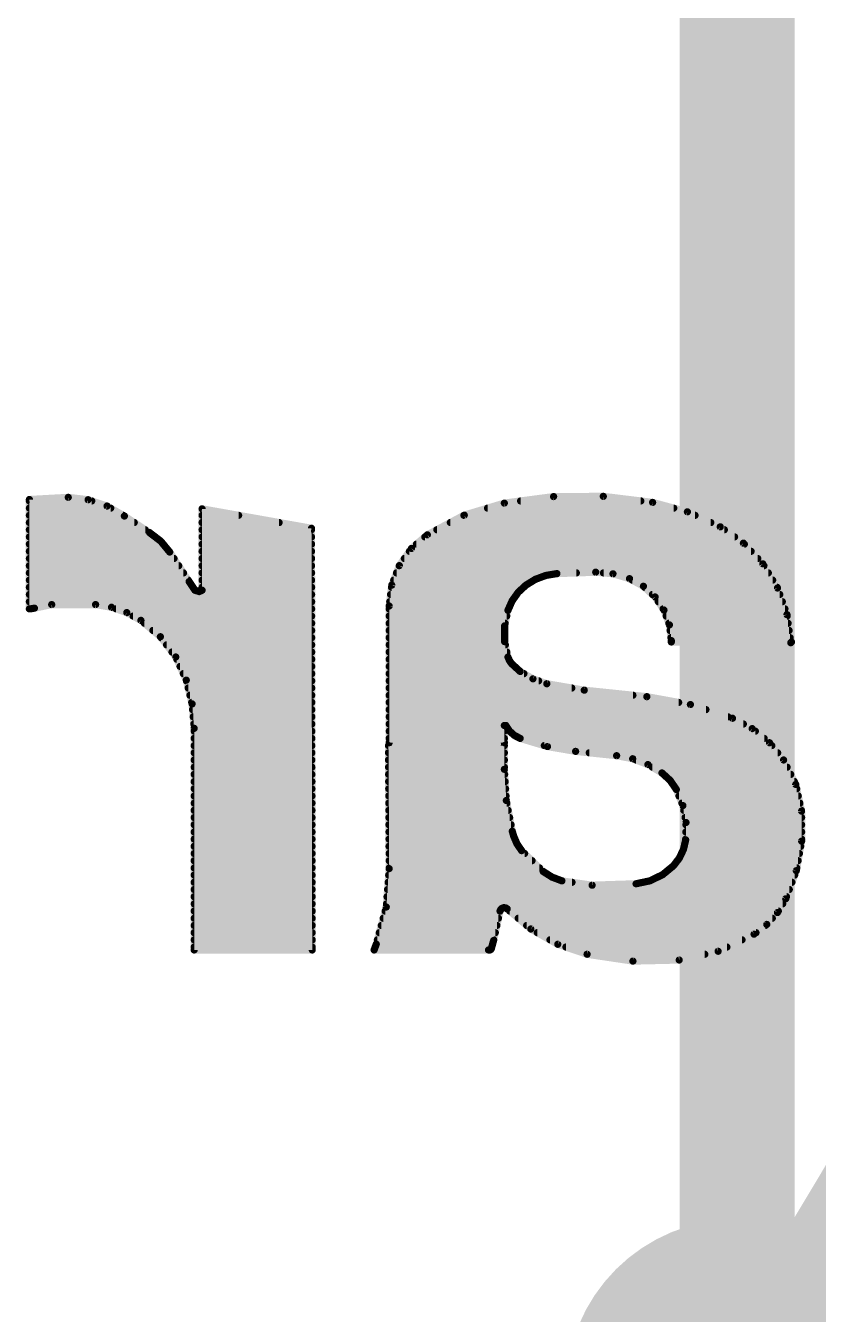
# Model space of a CAD drawing. Extents: x -2.6 to 78.8, y -16.5 to 68.7.
# Drawn here: x 41.112 to 43.909, y 22.656 to 27.204 of the extents above; entities that cross this region are included whole.
import ezdxf

# ---------------------------------------------------------------- set-up
doc = ezdxf.new("R2010")
doc.units = 0
for name, color, linetype in [('1', 12, 'CONTINUOUS'), ('17', 110, 'CONTINUOUS'), ('22', 40, 'CONTINUOUS')]:
    doc.layers.add(name, color=color, linetype=linetype)

# ---------------------------------------------------------------- blocks, each defined once
blk = doc.blocks.new('ROUNDP')
at = {"const_width": 0.5}
blk.add_lwpolyline([(0, -0.25, 1), (0, 0.25, 1), (0, -0.25)], format="xyb", dxfattribs=at)

msp = doc.modelspace()

# ---------------------------------------------------------------- linework, layer by layer
at = {"layer": '1', "const_width": 0.4064}
msp.add_lwpolyline([(43.623, 22.387), (43.623, 32.193)], dxfattribs=at)
at = {"layer": '1', "const_width": 0.254}
msp.add_lwpolyline([(50.535, 11.874, 1), (50.535, 26.874, 1), (50.535, 11.874)], format="xyb", dxfattribs=at)
at = {"layer": '22', "const_width": 0.0254}
for points in [[(41.2623, 25.5397), (41.1251, 25.5321)], [(41.1251, 25.5321), (41.1251, 25.146)], [(41.1251, 25.527), (41.3452, 25.527)], [(41.3324, 25.5313), (41.2623, 25.5397)], [(41.3993, 25.509), (41.3324, 25.5313)], [(41.4604, 25.4737), (41.3993, 25.509)], [(42.6601, 25.4769), (42.8015, 25.5194)], [(42.8015, 25.5194), (42.9754, 25.5424)], [(42.859, 25.527), (43.2832, 25.527)], [(42.9754, 25.5424), (43.1507, 25.5432)], [(43.1507, 25.5432), (43.3248, 25.5219)], [(43.3248, 25.5219), (43.4477, 25.4885)], [(41.1251, 25.5016), (41.4121, 25.5016)], [(41.1251, 25.4762), (41.4561, 25.4762)], [(41.5493, 25.4152), (41.4604, 25.4737)], [(42.1208, 25.4305), (41.7347, 25.4991)], [(41.7347, 25.4991), (41.7347, 25.212)], [(41.7347, 25.4762), (41.8636, 25.4762)], [(42.5298, 25.4076), (42.6601, 25.4769)], [(42.6588, 25.4762), (43.4746, 25.4762)], [(42.7423, 25.5016), (43.3994, 25.5016)], [(43.4477, 25.4885), (43.5635, 25.4356)], [(41.1251, 25.4508), (41.4952, 25.4508)], [(41.1251, 25.4254), (41.5338, 25.4254)], [(41.5888, 25.385), (41.5493, 25.4152)], [(41.7347, 25.4508), (42.0065, 25.4508)], [(41.7347, 25.4254), (42.1208, 25.4254)], [(42.1234, 23.942), (42.1208, 25.4305)], [(42.5633, 25.4254), (43.578, 25.4254)], [(42.611, 25.4508), (43.5302, 25.4508)], [(43.5635, 25.4356), (43.6453, 25.3781)], [(41.1251, 25.4), (41.5692, 25.4)], [(41.1251, 25.3746), (41.5973, 25.3746)], [(41.6204, 25.3467), (41.5888, 25.385)], [(41.7347, 25.4), (42.1209, 25.4)], [(41.7347, 25.3746), (42.1209, 25.3746)], [(42.4736, 25.3593), (42.5298, 25.4076)], [(42.4914, 25.3746), (43.6486, 25.3746)], [(42.521, 25.4), (43.6142, 25.4)], [(43.6453, 25.3781), (43.7136, 25.3052)], [(41.1251, 25.3492), (41.6183, 25.3492)], [(41.1251, 25.3238), (41.6355, 25.3238)], [(41.689, 25.2425), (41.6204, 25.3467)], [(41.7347, 25.3492), (42.1209, 25.3492)], [(41.7347, 25.3238), (42.121, 25.3238)], [(42.4309, 25.2988), (42.4736, 25.3593)], [(42.4486, 25.3238), (43.6962, 25.3238)], [(42.4665, 25.3492), (43.6724, 25.3492)], [(41.1251, 25.2984), (41.6522, 25.2984)], [(41.7347, 25.2984), (42.121, 25.2984)], [(42.4042, 25.2297), (42.4309, 25.2988)], [(42.4307, 25.2984), (43.7177, 25.2984)], [(43.7136, 25.3052), (43.7656, 25.2198)], [(41.1251, 25.273), (41.6689, 25.273)], [(41.1251, 25.2476), (41.6856, 25.2476)], [(41.7093, 25.212), (41.689, 25.2425)], [(41.7347, 25.273), (42.1211, 25.273)], [(41.7347, 25.2476), (42.1211, 25.2476)], [(42.4111, 25.2476), (42.9068, 25.2476)], [(42.4209, 25.273), (43.0556, 25.273)], [(42.9113, 25.2504), (42.8777, 25.2298)], [(42.9482, 25.2641), (42.9113, 25.2504)], [(42.987, 25.2705), (42.9482, 25.2641)], [(43.1241, 25.2755), (42.987, 25.2705)], [(43.1849, 25.27), (43.1241, 25.2755)], [(43.1515, 25.273), (43.7332, 25.273)], [(43.2435, 25.2527), (43.1849, 25.27)], [(43.2924, 25.2258), (43.2435, 25.2527)], [(43.2528, 25.2476), (43.7486, 25.2476)], [(41.1251, 25.2222), (41.7025, 25.2222)], [(41.1251, 25.1968), (42.1212, 25.1968)], [(41.7246, 25.207), (41.7093, 25.212)], [(41.7347, 25.212), (41.7246, 25.207)], [(41.7347, 25.2222), (42.1212, 25.2222)], [(42.3951, 25.1562), (42.4042, 25.2297)], [(42.4001, 25.1968), (42.845, 25.1968)], [(42.4033, 25.2222), (42.8695, 25.2222)], [(42.8506, 25.2047), (42.8292, 25.1747)], [(42.8777, 25.2298), (42.8506, 25.2047)], [(43.3336, 25.1882), (43.2924, 25.2258)], [(43.2964, 25.2222), (43.7641, 25.2222)], [(43.3242, 25.1968), (43.7737, 25.1968)], [(43.3648, 25.1419), (43.3336, 25.1882)], [(43.7656, 25.2198), (43.799, 25.1256)], [(41.1251, 25.1714), (42.1213, 25.1714)], [(41.1251, 25.146), (41.1277, 25.146)], [(41.1251, 25.146), (41.1277, 25.146)], [(41.1277, 25.146), (41.1429, 25.1485)], [(41.1429, 25.1485), (41.2039, 25.1612)], [(41.2039, 25.1612), (41.3588, 25.1612)], [(41.3588, 25.1612), (41.415, 25.1517)], [(41.415, 25.1517), (41.4689, 25.1329)], [(41.4313, 25.146), (42.1213, 25.146)], [(42.3951, 24.6736), (42.3951, 25.1562)], [(42.3951, 25.146), (42.8165, 25.146)], [(42.397, 25.1714), (42.8277, 25.1714)], [(42.8142, 25.1409), (42.8025, 25.0863)], [(42.8292, 25.1747), (42.8142, 25.1409)], [(43.3449, 25.1714), (43.7827, 25.1714)], [(43.362, 25.146), (43.7918, 25.146)], [(43.3842, 25.0896), (43.3648, 25.1419)], [(41.4689, 25.1329), (41.5188, 25.1054)], [(41.4912, 25.1206), (42.1213, 25.1206)], [(41.5188, 25.1054), (41.5875, 25.0477)], [(41.5309, 25.0952), (42.1214, 25.0952)], [(42.3951, 25.1206), (42.8099, 25.1206)], [(42.3951, 25.0952), (42.8044, 25.0952)], [(43.3727, 25.1206), (43.7997, 25.1206)], [(43.3821, 25.0952), (43.8031, 25.0952)], [(43.799, 25.1256), (43.8125, 25.0266)], [(41.5612, 25.0698), (42.1214, 25.0698)], [(42.3951, 25.0698), (42.8025, 25.0698)], [(42.8025, 25.0863), (42.8025, 25.0304)], [(43.3908, 25.0342), (43.3842, 25.0896)], [(43.3866, 25.0698), (43.8066, 25.0698)], [(41.5875, 25.0477), (41.6418, 24.9762)], [(41.59, 25.0444), (42.1215, 25.0444)], [(41.6093, 25.019), (42.1215, 25.019)], [(42.3951, 25.0444), (42.8025, 25.0444)], [(42.3951, 25.019), (42.805, 25.019)], [(42.8025, 25.0304), (42.8142, 24.9758)], [(43.3896, 25.0444), (43.8101, 25.0444)], [(43.3908, 25.0292), (43.3908, 25.0342)], [(43.815, 25.0292), (43.3908, 25.0292)], [(43.8125, 25.0266), (43.815, 25.0292)], [(41.6285, 24.9936), (42.1216, 24.9936)], [(41.6418, 24.9762), (41.6789, 24.8945)], [(41.6454, 24.9682), (42.1216, 24.9682)], [(42.3951, 24.9936), (42.8104, 24.9936)], [(42.3951, 24.9682), (42.8175, 24.9682)], [(42.8142, 24.9758), (42.8195, 24.9638)], [(42.8195, 24.9638), (42.8269, 24.953)], [(41.6569, 24.9428), (42.1217, 24.9428)], [(41.6685, 24.9174), (42.1217, 24.9174)], [(42.3951, 24.9428), (42.838, 24.9428)], [(42.3951, 24.9174), (42.8706, 24.9174)], [(42.8269, 24.953), (42.8574, 24.925)], [(42.8574, 24.925), (42.9024, 24.8991)], [(41.6789, 24.8945), (41.6994, 24.8105)], [(41.6795, 24.892), (42.1217, 24.892)], [(42.3951, 24.892), (42.9224, 24.892)], [(42.9024, 24.8991), (42.9514, 24.8818)], [(42.9514, 24.8818), (43.0835, 24.859)], [(41.6857, 24.8666), (42.1218, 24.8666)], [(41.6919, 24.8412), (42.1218, 24.8412)], [(42.3951, 24.8666), (43.0395, 24.8666)], [(42.3951, 24.8412), (43.2553, 24.8412)], [(43.0835, 24.859), (43.3045, 24.8361)], [(43.3045, 24.8361), (43.4582, 24.8083)], [(41.6981, 24.8158), (42.1219, 24.8158)], [(41.6994, 24.8105), (41.7068, 24.7244)], [(41.7011, 24.7904), (42.1219, 24.7904)], [(42.3951, 24.8158), (43.4167, 24.8158)], [(42.3951, 24.7904), (43.5131, 24.7904)], [(43.4582, 24.8083), (43.6067, 24.7599)], [(41.7033, 24.765), (42.122, 24.765)], [(41.7055, 24.7396), (42.122, 24.7396)], [(42.3951, 24.765), (43.5911, 24.765)], [(42.3951, 24.7396), (43.6453, 24.7396)], [(42.8066, 24.7345), (42.8015, 24.7345)], [(42.8015, 24.7345), (42.8015, 24.6736)], [(42.8194, 24.7151), (42.8066, 24.7345)], [(43.6067, 24.7599), (43.6764, 24.7233)], [(41.7068, 24.7244), (41.7068, 23.942)], [(41.7068, 24.7142), (42.1221, 24.7142)], [(41.7068, 24.6888), (42.1221, 24.6888)], [(42.3951, 24.7142), (42.8015, 24.7142)], [(42.3951, 24.6888), (42.8015, 24.6888)], [(42.8367, 24.6995), (42.8194, 24.7151)], [(42.8204, 24.7142), (43.6875, 24.7142)], [(42.8574, 24.6888), (42.8367, 24.6995)], [(42.9538, 24.66), (42.8574, 24.6888)], [(42.8574, 24.6888), (43.7186, 24.6888)], [(43.6764, 24.7233), (43.7373, 24.6735)], [(41.7068, 24.6634), (42.1221, 24.6634)], [(42.3951, 24.2291), (42.3926, 24.6634)], [(42.3926, 24.6634), (42.8015, 24.6634)], [(42.8015, 24.6736), (42.3951, 24.6736)], [(42.8015, 24.6634), (42.8015, 24.5796)], [(42.9426, 24.6634), (43.7456, 24.6634)], [(43.053, 24.6431), (42.9538, 24.66)], [(43.1978, 24.6278), (43.053, 24.6431)], [(43.7373, 24.6735), (43.7871, 24.6126)], [(41.7068, 24.638), (42.1222, 24.638)], [(41.7068, 24.6126), (42.1222, 24.6126)], [(42.3927, 24.638), (42.8015, 24.638)], [(42.3929, 24.6126), (42.8015, 24.6126)], [(43.1013, 24.638), (43.7663, 24.638)], [(43.2544, 24.617), (43.1978, 24.6278)], [(43.3083, 24.5965), (43.2544, 24.617)], [(43.2659, 24.6126), (43.7871, 24.6126)], [(43.3578, 24.5669), (43.3083, 24.5965)], [(43.7871, 24.6126), (43.83, 24.5264)], [(41.7068, 24.5872), (42.1223, 24.5872)], [(41.7068, 24.5618), (42.1223, 24.5618)], [(42.393, 24.5872), (42.8015, 24.5872)], [(42.3932, 24.5618), (42.8026, 24.5618)], [(42.8015, 24.5796), (42.8085, 24.4695)], [(43.3238, 24.5872), (43.7997, 24.5872)], [(43.3866, 24.5406), (43.3578, 24.5669)], [(43.3634, 24.5618), (43.8124, 24.5618)], [(41.7068, 24.5364), (42.1224, 24.5364)], [(41.7068, 24.511), (42.1224, 24.511)], [(42.3933, 24.5364), (42.8043, 24.5364)], [(42.3935, 24.511), (42.8059, 24.511)], [(43.4086, 24.5085), (43.3866, 24.5406)], [(43.3895, 24.5364), (43.825, 24.5364)], [(43.4069, 24.511), (43.8334, 24.511)], [(43.4316, 24.4519), (43.4086, 24.5085)], [(43.83, 24.5264), (43.8506, 24.4323)], [(41.7068, 24.4856), (42.1225, 24.4856)], [(41.7068, 24.4602), (42.1225, 24.4602)], [(42.3936, 24.4856), (42.8075, 24.4856)], [(42.3938, 24.4602), (42.8103, 24.4602)], [(42.8085, 24.4695), (42.8295, 24.3611)], [(43.4179, 24.4856), (43.8389, 24.4856)], [(43.4282, 24.4602), (43.8445, 24.4602)], [(41.7068, 24.4348), (42.1225, 24.4348)], [(42.3939, 24.4348), (42.8152, 24.4348)], [(43.4427, 24.3918), (43.4316, 24.4519)], [(43.4348, 24.4348), (43.8501, 24.4348)], [(43.8506, 24.4323), (43.8509, 24.3262)], [(41.7068, 24.4094), (42.1226, 24.4094)], [(41.7068, 24.384), (42.1226, 24.384)], [(42.3941, 24.4094), (42.8202, 24.4094)], [(42.3942, 24.384), (42.8251, 24.384)], [(43.4395, 24.4094), (43.8507, 24.4094)], [(43.4416, 24.3307), (43.4427, 24.3918)], [(43.4426, 24.384), (43.8507, 24.384)], [(41.7068, 24.3586), (42.1227, 24.3586)], [(41.7068, 24.3332), (42.1227, 24.3332)], [(42.3944, 24.3586), (42.8302, 24.3586)], [(42.3945, 24.3332), (42.839, 24.3332)], [(42.8295, 24.3611), (42.8346, 24.3434)], [(42.8346, 24.3434), (42.8461, 24.3166)], [(43.4339, 24.2973), (43.4416, 24.3307)], [(43.4416, 24.3332), (43.8508, 24.3332)], [(43.4421, 24.3586), (43.8508, 24.3586)], [(43.8509, 24.3262), (43.832, 24.2217)], [(41.7068, 24.3078), (42.1228, 24.3078)], [(41.7068, 24.2824), (42.1228, 24.2824)], [(42.3946, 24.3078), (42.8521, 24.3078)], [(42.3948, 24.2824), (42.873, 24.2824)], [(42.8461, 24.3166), (42.8625, 24.2926)], [(42.8625, 24.2926), (42.9387, 24.2189)], [(43.4193, 24.2664), (43.4339, 24.2973)], [(43.4268, 24.2824), (43.843, 24.2824)], [(43.4363, 24.3078), (43.8475, 24.3078)], [(41.7068, 24.257), (42.1228, 24.257)], [(41.7068, 24.2316), (42.1229, 24.2316)], [(42.3949, 24.257), (42.8993, 24.257)], [(42.3951, 24.2316), (42.9256, 24.2316)], [(43.36, 24.2076), (43.3984, 24.2392)], [(43.3892, 24.2316), (43.8338, 24.2316)], [(43.3984, 24.2392), (43.4193, 24.2664)], [(43.4121, 24.257), (43.8384, 24.257)], [(41.7068, 24.2062), (42.1229, 24.2062)], [(42.3848, 24.0936), (42.3951, 24.2291)], [(42.3934, 24.2062), (42.9588, 24.2062)], [(42.9387, 24.2189), (42.97, 24.1991)], [(42.97, 24.1991), (43.0047, 24.1859)], [(43.0047, 24.1859), (43.1114, 24.1706)], [(43.2664, 24.1757), (43.3151, 24.186)], [(43.3151, 24.186), (43.36, 24.2076)], [(43.3571, 24.2062), (43.8262, 24.2062)], [(43.832, 24.2217), (43.7947, 24.1224)], [(41.7068, 24.1808), (42.123, 24.1808)], [(41.7068, 24.1554), (42.123, 24.1554)], [(42.3895, 24.1554), (43.8071, 24.1554)], [(42.3914, 24.1808), (43.0403, 24.1808)], [(43.1114, 24.1706), (43.2664, 24.1757)], [(43.2905, 24.1808), (43.8166, 24.1808)], [(41.7068, 24.13), (42.1231, 24.13)], [(41.7068, 24.1046), (42.1231, 24.1046)], [(42.3494, 23.9624), (42.3848, 24.0936)], [(42.3856, 24.1046), (43.7839, 24.1046)], [(42.3875, 24.13), (43.7976, 24.13)], [(43.7947, 24.1224), (43.7655, 24.0741)], [(41.7068, 24.0792), (42.1232, 24.0792)], [(41.7068, 24.0538), (42.1232, 24.0538)], [(42.374, 24.0538), (42.7807, 24.0538)], [(42.3809, 24.0792), (42.7863, 24.0792)], [(42.7863, 24.0792), (42.7634, 23.9751)], [(42.7889, 24.0851), (42.7863, 24.0792)], [(42.7937, 24.0894), (42.7889, 24.0851)], [(42.7999, 24.0913), (42.7937, 24.0894)], [(42.8063, 24.0904), (42.7999, 24.0913)], [(42.8117, 24.0868), (42.8063, 24.0904)], [(42.895, 24.016), (42.8117, 24.0868)], [(42.8206, 24.0792), (43.7686, 24.0792)], [(42.8505, 24.0538), (43.7473, 24.0538)], [(43.7655, 24.0741), (43.7278, 24.0321)], [(41.7068, 24.0284), (42.1232, 24.0284)], [(41.7068, 24.003), (42.1233, 24.003)], [(42.3603, 24.003), (42.7695, 24.003)], [(42.3672, 24.0284), (42.7751, 24.0284)], [(42.8804, 24.0284), (43.7229, 24.0284)], [(42.9901, 23.962), (42.895, 24.016)], [(42.9179, 24.003), (43.6896, 24.003)], [(43.7278, 24.0321), (43.6829, 23.9979)], [(41.7068, 23.9776), (42.1233, 23.9776)], [(42.3418, 23.942), (42.3494, 23.9624)], [(42.3535, 23.9776), (42.764, 23.9776)], [(42.7634, 23.9751), (42.7558, 23.9471)], [(42.9626, 23.9776), (43.6404, 23.9776)], [(43.0936, 23.9268), (42.9901, 23.962)], [(43.6829, 23.9979), (43.556, 23.9373)], [(41.7068, 23.9522), (42.1234, 23.9522)], [(41.7068, 23.942), (42.1234, 23.942)], [(42.7457, 23.942), (42.3418, 23.942)], [(42.3456, 23.9522), (42.7572, 23.9522)], [(42.7499, 23.9417), (42.7457, 23.942)], [(42.7536, 23.9435), (42.7499, 23.9417)], [(42.7558, 23.9471), (42.7536, 23.9435)], [(43.0189, 23.9522), (43.5871, 23.9522)], [(43.2553, 23.9027), (43.0936, 23.9268)], [(43.0936, 23.9268), (43.5091, 23.9268)], [(43.556, 23.9373), (43.4188, 23.9065)], [(43.4188, 23.9065), (43.2553, 23.9027)]]:
    msp.add_lwpolyline(points, dxfattribs=at)
at = {"layer": '22', "const_width": 0.0127}
for points in [[(41.1247, 25.5384, 1), (41.1255, 25.5258)], [(41.1251, 25.5334, 1), (41.1251, 25.5206)], [(41.1315, 25.5321, 1), (41.1188, 25.5321)], [(41.2631, 25.546, 1), (41.2615, 25.5334)], [(41.2627, 25.5334, 1), (41.2619, 25.546)], [(41.3344, 25.5373, 1), (41.3303, 25.5253)], [(41.3316, 25.525, 1), (41.3331, 25.5376)], [(41.3452, 25.5206, 1), (41.3452, 25.5334)], [(41.4025, 25.5145, 1), (41.3961, 25.5035)], [(41.3973, 25.503, 1), (41.4013, 25.515)], [(42.8007, 25.5257, 1), (42.8023, 25.5131)], [(42.8033, 25.5133, 1), (42.7997, 25.5255)], [(42.859, 25.5334, 1), (42.859, 25.5206)], [(42.9753, 25.5487, 1), (42.9754, 25.536)], [(42.9762, 25.5361, 1), (42.9745, 25.5487)], [(43.1515, 25.5495, 1), (43.15, 25.5369)], [(43.1508, 25.5369, 1), (43.1507, 25.5496)], [(43.2832, 25.5206, 1), (43.2832, 25.5334)], [(43.3265, 25.528, 1), (43.3231, 25.5158)], [(43.324, 25.5156, 1), (43.3256, 25.5282)], [(41.1251, 25.508, 1), (41.1251, 25.4952)], [(41.1251, 25.4826, 1), (41.1251, 25.4699)], [(41.4121, 25.4952, 1), (41.4121, 25.508)], [(41.4639, 25.479, 1), (41.4569, 25.4684)], [(41.4561, 25.4699, 1), (41.4561, 25.4826)], [(41.4572, 25.4682, 1), (41.4636, 25.4792)], [(41.7358, 25.5054, 1), (41.7336, 25.4928)], [(41.7347, 25.4826, 1), (41.7347, 25.4699)], [(41.7411, 25.4991, 1), (41.7284, 25.4991)], [(41.8636, 25.4699, 1), (41.8636, 25.4826)], [(42.6588, 25.4826, 1), (42.6588, 25.4699)], [(42.6583, 25.483, 1), (42.662, 25.4708)], [(42.6631, 25.4713, 1), (42.6571, 25.4825)], [(42.7423, 25.508, 1), (42.7423, 25.4952)], [(43.3994, 25.4952, 1), (43.3994, 25.508)], [(43.4503, 25.4943, 1), (43.445, 25.4827)], [(43.446, 25.4824, 1), (43.4493, 25.4946)], [(43.4746, 25.4699, 1), (43.4746, 25.4826)], [(41.1251, 25.4572, 1), (41.1251, 25.4444)], [(41.1251, 25.4318, 1), (41.1251, 25.419)], [(41.4952, 25.4444, 1), (41.4952, 25.4572)], [(41.5338, 25.419, 1), (41.5338, 25.4318)], [(41.5532, 25.4202, 1), (41.5454, 25.4102)], [(41.5458, 25.4099, 1), (41.5528, 25.4205)], [(41.7347, 25.4572, 1), (41.7347, 25.4444)], [(41.7347, 25.4318, 1), (41.7347, 25.419)], [(42.0065, 25.4444, 1), (42.0065, 25.4572)], [(42.1271, 25.4305, 1), (42.1145, 25.4305)], [(42.1197, 25.4242, 1), (42.1219, 25.4368)], [(42.1208, 25.419, 1), (42.1208, 25.4318)], [(42.5633, 25.4318, 1), (42.5633, 25.419)], [(42.611, 25.4572, 1), (42.611, 25.4444)], [(43.5302, 25.4444, 1), (43.5302, 25.4572)], [(43.5672, 25.4408, 1), (43.5598, 25.4304)], [(43.5609, 25.4298, 1), (43.5661, 25.4414)], [(43.578, 25.419, 1), (43.578, 25.4318)], [(41.1251, 25.4064, 1), (41.1251, 25.3937)], [(41.1251, 25.381, 1), (41.1251, 25.3682)], [(41.5692, 25.3937, 1), (41.5692, 25.4064)], [(41.5936, 25.389, 1), (41.5839, 25.381)], [(41.5849, 25.38, 1), (41.5926, 25.39)], [(41.5973, 25.3682, 1), (41.5973, 25.381)], [(41.7347, 25.381, 1), (41.7347, 25.3682)], [(41.7347, 25.4064, 1), (41.7347, 25.3937)], [(42.1209, 25.3937, 1), (42.1209, 25.4064)], [(42.1209, 25.3682, 1), (42.1209, 25.381)], [(42.4914, 25.381, 1), (42.4914, 25.3682)], [(42.521, 25.4064, 1), (42.521, 25.3937)], [(42.5268, 25.4132, 1), (42.5328, 25.402)], [(42.5339, 25.4028, 1), (42.5257, 25.4124)], [(43.6142, 25.3937, 1), (43.6142, 25.4064)], [(43.6499, 25.3825, 1), (43.6406, 25.3738)], [(43.6416, 25.3729, 1), (43.6489, 25.3833)], [(43.6486, 25.3682, 1), (43.6486, 25.381)], [(41.1251, 25.3556, 1), (41.1251, 25.3428)], [(41.1251, 25.3302, 1), (41.1251, 25.3175)], [(41.6257, 25.3502, 1), (41.6151, 25.3432)], [(41.6155, 25.3427, 1), (41.6253, 25.3507)], [(41.6183, 25.3428, 1), (41.6183, 25.3556)], [(41.6355, 25.3175, 1), (41.6355, 25.3302)], [(41.7347, 25.3556, 1), (41.7347, 25.3428)], [(41.7347, 25.3302, 1), (41.7347, 25.3175)], [(42.1209, 25.3428, 1), (42.1209, 25.3556)], [(42.121, 25.3175, 1), (42.121, 25.3302)], [(42.4486, 25.3302, 1), (42.4486, 25.3175)], [(42.4665, 25.3556, 1), (42.4665, 25.3428)], [(42.4695, 25.3641, 1), (42.4778, 25.3545)], [(42.4788, 25.3556, 1), (42.4684, 25.363)], [(43.6724, 25.3428, 1), (43.6724, 25.3556)], [(43.6962, 25.3175, 1), (43.6962, 25.3302)], [(41.1251, 25.3048, 1), (41.1251, 25.292)], [(41.6522, 25.292, 1), (41.6522, 25.3048)], [(41.7347, 25.3048, 1), (41.7347, 25.292)], [(42.121, 25.292, 1), (42.121, 25.3048)], [(42.4307, 25.3048, 1), (42.4307, 25.292)], [(42.4257, 25.3025, 1), (42.4361, 25.2951)], [(42.4368, 25.2965, 1), (42.425, 25.3011)], [(43.719, 25.3085, 1), (43.7082, 25.3019)], [(43.709, 25.3008, 1), (43.7182, 25.3095)], [(43.7177, 25.292, 1), (43.7177, 25.3048)], [(41.1251, 25.2794, 1), (41.1251, 25.2666)], [(41.1251, 25.254, 1), (41.1251, 25.2413)], [(41.6689, 25.2666, 1), (41.6689, 25.2794)], [(41.6943, 25.246, 1), (41.6837, 25.239)], [(41.6837, 25.239, 1), (41.6943, 25.246)], [(41.6856, 25.2413, 1), (41.6856, 25.254)], [(41.7347, 25.2794, 1), (41.7347, 25.2666)], [(41.7347, 25.254, 1), (41.7347, 25.2413)], [(42.1211, 25.2666, 1), (42.1211, 25.2794)], [(42.1211, 25.2413, 1), (42.1211, 25.254)], [(42.4111, 25.254, 1), (42.4111, 25.2413)], [(42.4209, 25.2794, 1), (42.4209, 25.2666)], [(42.9091, 25.2563, 1), (42.9135, 25.2444)], [(42.9068, 25.2413, 1), (42.9068, 25.254)], [(42.9146, 25.2449, 1), (42.908, 25.2558)], [(42.9471, 25.2704, 1), (42.9492, 25.2578)], [(42.9504, 25.2581, 1), (42.9459, 25.27)], [(42.9868, 25.2768, 1), (42.9872, 25.2642)], [(42.988, 25.2642, 1), (42.986, 25.2768)], [(43.0556, 25.2666, 1), (43.0556, 25.2794)], [(43.1247, 25.2818, 1), (43.1235, 25.2692)], [(43.1243, 25.2692, 1), (43.1239, 25.2818)], [(43.1515, 25.2794, 1), (43.1515, 25.2666)], [(43.1867, 25.276, 1), (43.1831, 25.2639)], [(43.1843, 25.2636, 1), (43.1855, 25.2763)], [(43.2466, 25.2583, 1), (43.2404, 25.2471)], [(43.2417, 25.2466, 1), (43.2453, 25.2588)], [(43.2528, 25.254, 1), (43.2528, 25.2413)], [(43.7332, 25.2666, 1), (43.7332, 25.2794)], [(43.7486, 25.2413, 1), (43.7486, 25.254)], [(41.1251, 25.2286, 1), (41.1251, 25.2158)], [(41.1251, 25.2032, 1), (41.1251, 25.1904)], [(41.7025, 25.2158, 1), (41.7025, 25.2286)], [(41.7113, 25.218, 1), (41.7073, 25.206)], [(41.704, 25.2085, 1), (41.7146, 25.2155)], [(41.7218, 25.2127, 1), (41.7274, 25.2013)], [(41.7226, 25.201, 1), (41.7266, 25.213)], [(41.7347, 25.2286, 1), (41.7347, 25.2158)], [(41.7284, 25.212, 1), (41.7411, 25.212)], [(41.7375, 25.2063, 1), (41.7319, 25.2177)], [(42.1212, 25.2158, 1), (42.1212, 25.2286)], [(42.1212, 25.1904, 1), (42.1212, 25.2032)], [(42.4001, 25.2032, 1), (42.4001, 25.1904)], [(42.4033, 25.2286, 1), (42.4033, 25.2158)], [(42.3983, 25.232, 1), (42.4101, 25.2274)], [(42.4105, 25.2289, 1), (42.3979, 25.2305)], [(42.8463, 25.2094, 1), (42.8549, 25.2)], [(42.845, 25.1904, 1), (42.845, 25.2032)], [(42.8558, 25.201, 1), (42.8455, 25.2084)], [(42.8695, 25.2158, 1), (42.8695, 25.2286)], [(42.8744, 25.2352, 1), (42.881, 25.2244)], [(42.882, 25.2251, 1), (42.8734, 25.2345)], [(43.2967, 25.2305, 1), (43.2881, 25.2211)], [(43.2893, 25.2203, 1), (43.2955, 25.2314)], [(43.2964, 25.2286, 1), (43.2964, 25.2158)], [(43.3242, 25.2032, 1), (43.3242, 25.1904)], [(43.3389, 25.1917, 1), (43.3283, 25.1846)], [(43.3293, 25.1835, 1), (43.3379, 25.1929)], [(43.7715, 25.2219, 1), (43.7596, 25.2177)], [(43.7601, 25.2165, 1), (43.771, 25.2231)], [(43.7641, 25.2158, 1), (43.7641, 25.2286)], [(43.7737, 25.1904, 1), (43.7737, 25.2032)], [(41.1251, 25.1778, 1), (41.1251, 25.1651)], [(41.1251, 25.1524, 1), (41.1251, 25.1396)], [(41.1251, 25.1524, 1), (41.1251, 25.1396)], [(41.1188, 25.146, 1), (41.1315, 25.146)], [(41.1267, 25.1523, 1), (41.1287, 25.1397)], [(41.1277, 25.1396, 1), (41.1277, 25.1524)], [(41.1277, 25.1396, 1), (41.1277, 25.1524)], [(41.1416, 25.1547, 1), (41.1442, 25.1423)], [(41.1439, 25.1422, 1), (41.1419, 25.1548)], [(41.2039, 25.1676, 1), (41.2039, 25.1548)], [(41.2052, 25.155, 1), (41.2026, 25.1674)], [(41.3599, 25.1675, 1), (41.3577, 25.1549)], [(41.3588, 25.1548, 1), (41.3588, 25.1676)], [(41.4171, 25.1577, 1), (41.4129, 25.1457)], [(41.414, 25.1454, 1), (41.4161, 25.1579)], [(41.4313, 25.1524, 1), (41.4313, 25.1396)], [(42.1213, 25.1651, 1), (42.1213, 25.1778)], [(42.1213, 25.1396, 1), (42.1213, 25.1524)], [(42.3888, 25.157, 1), (42.4014, 25.1554)], [(42.3951, 25.1524, 1), (42.3951, 25.1396)], [(42.4014, 25.1562, 1), (42.3888, 25.1562)], [(42.397, 25.1778, 1), (42.397, 25.1651)], [(42.8204, 25.1396, 1), (42.808, 25.1422)], [(42.8165, 25.1396, 1), (42.8165, 25.1524)], [(42.824, 25.1783, 1), (42.8343, 25.171)], [(42.835, 25.1721, 1), (42.8234, 25.1772)], [(42.8277, 25.1651, 1), (42.8277, 25.1778)], [(43.3449, 25.1778, 1), (43.3449, 25.1651)], [(43.362, 25.1524, 1), (43.362, 25.1396)], [(43.3707, 25.1441, 1), (43.3588, 25.1397)], [(43.7827, 25.1651, 1), (43.7827, 25.1778)], [(43.7918, 25.1396, 1), (43.7918, 25.1524)], [(41.4719, 25.1385, 1), (41.4658, 25.1274)], [(41.4668, 25.1269, 1), (41.471, 25.1389)], [(41.4912, 25.127, 1), (41.4912, 25.1142)], [(41.5229, 25.1103, 1), (41.5147, 25.1005)], [(41.5157, 25.0998, 1), (41.5219, 25.111)], [(41.5309, 25.1016, 1), (41.5309, 25.0889)], [(42.1213, 25.1142, 1), (42.1213, 25.127)], [(42.1214, 25.0889, 1), (42.1214, 25.1016)], [(42.3951, 25.127, 1), (42.3951, 25.1142)], [(42.3951, 25.1016, 1), (42.3951, 25.0889)], [(42.8044, 25.0889, 1), (42.8044, 25.1016)], [(42.8084, 25.1435, 1), (42.82, 25.1383)], [(42.8099, 25.1142, 1), (42.8099, 25.127)], [(43.3595, 25.1384, 1), (43.3701, 25.1455)], [(43.3727, 25.127, 1), (43.3727, 25.1142)], [(43.3821, 25.1016, 1), (43.3821, 25.0889)], [(43.8053, 25.1265, 1), (43.7927, 25.1248)], [(43.793, 25.1235, 1), (43.805, 25.1278)], [(43.7997, 25.1142, 1), (43.7997, 25.127)], [(43.8031, 25.0889, 1), (43.8031, 25.1016)], [(41.5612, 25.0762, 1), (41.5612, 25.0634)], [(42.1214, 25.0634, 1), (42.1214, 25.0762)], [(42.3951, 25.0762, 1), (42.3951, 25.0634)], [(42.7963, 25.0876, 1), (42.8087, 25.085)], [(42.8089, 25.0863, 1), (42.7962, 25.0863)], [(42.8025, 25.0634, 1), (42.8025, 25.0762)], [(43.3905, 25.0904, 1), (43.3779, 25.0889)], [(43.3783, 25.0874, 1), (43.3902, 25.0918)], [(43.3866, 25.0762, 1), (43.3866, 25.0634)], [(43.8066, 25.0634, 1), (43.8066, 25.0762)], [(41.5926, 25.0515, 1), (41.5824, 25.0438)], [(41.5834, 25.0428, 1), (41.5916, 25.0525)], [(41.59, 25.0508, 1), (41.59, 25.038)], [(41.6093, 25.0254, 1), (41.6093, 25.0127)], [(42.1215, 25.038, 1), (42.1215, 25.0508)], [(42.1215, 25.0127, 1), (42.1215, 25.0254)], [(42.3951, 25.0508, 1), (42.3951, 25.038)], [(42.3951, 25.0254, 1), (42.3951, 25.0127)], [(42.8087, 25.0317, 1), (42.7963, 25.0291)], [(42.7962, 25.0304, 1), (42.8089, 25.0304)], [(42.8025, 25.038, 1), (42.8025, 25.0508)], [(42.805, 25.0127, 1), (42.805, 25.0254)], [(43.3896, 25.0508, 1), (43.3896, 25.038)], [(43.3908, 25.0356, 1), (43.3908, 25.0228)], [(43.3845, 25.0335, 1), (43.3971, 25.0349)], [(43.3971, 25.0342, 1), (43.3845, 25.0342)], [(43.3845, 25.0292, 1), (43.3971, 25.0292)], [(43.8079, 25.031, 1), (43.8171, 25.0222)], [(43.8062, 25.0257, 1), (43.8188, 25.0275)], [(43.8101, 25.038, 1), (43.8101, 25.0508)], [(43.8196, 25.0248, 1), (43.8104, 25.0336)], [(43.815, 25.0228, 1), (43.815, 25.0356)], [(41.6285, 25, 1), (41.6285, 24.9872)], [(41.6475, 24.9788, 1), (41.636, 24.9736)], [(41.6367, 24.9723, 1), (41.6468, 24.98)], [(41.6454, 24.9746, 1), (41.6454, 24.9618)], [(42.1216, 24.9872, 1), (42.1216, 25)], [(42.1216, 24.9618, 1), (42.1216, 24.9746)], [(42.3951, 25, 1), (42.3951, 24.9872)], [(42.3951, 24.9746, 1), (42.3951, 24.9618)], [(42.82, 24.9783, 1), (42.8084, 24.9733)], [(42.808, 24.9745, 1), (42.8204, 24.9771)], [(42.8104, 24.9872, 1), (42.8104, 25)], [(42.8247, 24.9674, 1), (42.8142, 24.9602)], [(42.8136, 24.9612, 1), (42.8253, 24.9663)], [(42.8175, 24.9618, 1), (42.8175, 24.9746)], [(41.6569, 24.9492, 1), (41.6569, 24.9365)], [(41.6685, 24.9238, 1), (41.6685, 24.911)], [(42.1217, 24.9365, 1), (42.1217, 24.9492)], [(42.1217, 24.911, 1), (42.1217, 24.9238)], [(42.3951, 24.9492, 1), (42.3951, 24.9365)], [(42.3951, 24.9238, 1), (42.3951, 24.911)], [(42.8312, 24.9577, 1), (42.8226, 24.9483)], [(42.8217, 24.9494, 1), (42.8321, 24.9566)], [(42.838, 24.9365, 1), (42.838, 24.9492)], [(42.8606, 24.9305, 1), (42.8542, 24.9195)], [(42.8531, 24.9203, 1), (42.8617, 24.9297)], [(42.8706, 24.911, 1), (42.8706, 24.9238)], [(41.6851, 24.896, 1), (41.6727, 24.893)], [(41.6795, 24.8984, 1), (41.6795, 24.8856)], [(41.6731, 24.8919, 1), (41.6847, 24.8971)], [(41.6857, 24.873, 1), (41.6857, 24.8603)], [(42.1217, 24.8856, 1), (42.1217, 24.8984)], [(42.1218, 24.8603, 1), (42.1218, 24.873)], [(42.3951, 24.8984, 1), (42.3951, 24.8856)], [(42.3951, 24.873, 1), (42.3951, 24.8603)], [(42.9045, 24.905, 1), (42.9003, 24.8931)], [(42.8992, 24.8935, 1), (42.9056, 24.9046)], [(42.9224, 24.8856, 1), (42.9224, 24.8984)], [(42.9525, 24.8881, 1), (42.9503, 24.8755)], [(42.9493, 24.8758, 1), (42.9535, 24.8878)], [(43.0395, 24.8603, 1), (43.0395, 24.873)], [(41.6919, 24.8476, 1), (41.6919, 24.8348)], [(42.1218, 24.8348, 1), (42.1218, 24.8476)], [(42.3951, 24.8476, 1), (42.3951, 24.8348)], [(43.0842, 24.8653, 1), (43.0828, 24.8527)], [(43.0824, 24.8527, 1), (43.0846, 24.8653)], [(43.2553, 24.8348, 1), (43.2553, 24.8476)], [(43.3056, 24.8423, 1), (43.3034, 24.8299)], [(43.3038, 24.8298, 1), (43.3052, 24.8424)], [(41.6981, 24.8222, 1), (41.6981, 24.8094)], [(41.7057, 24.8111, 1), (41.693, 24.81)], [(41.6932, 24.809, 1), (41.7055, 24.812)], [(41.7011, 24.7968, 1), (41.7011, 24.7841)], [(42.1219, 24.8094, 1), (42.1219, 24.8222)], [(42.1219, 24.7841, 1), (42.1219, 24.7968)], [(42.3951, 24.8222, 1), (42.3951, 24.8094)], [(42.3951, 24.7968, 1), (42.3951, 24.7841)], [(43.4167, 24.8094, 1), (43.4167, 24.8222)], [(43.4602, 24.8143, 1), (43.4562, 24.8023)], [(43.4571, 24.8021, 1), (43.4593, 24.8146)], [(43.5131, 24.7841, 1), (43.5131, 24.7968)], [(41.7033, 24.7714, 1), (41.7033, 24.7586)], [(41.7055, 24.746, 1), (41.7055, 24.7333)], [(42.122, 24.7586, 1), (42.122, 24.7714)], [(42.122, 24.7333, 1), (42.122, 24.746)], [(42.3951, 24.7714, 1), (42.3951, 24.7586)], [(42.3951, 24.746, 1), (42.3951, 24.7333)], [(42.8015, 24.7409, 1), (42.8015, 24.7281)], [(42.8079, 24.7345, 1), (42.7952, 24.7345)], [(42.8119, 24.738, 1), (42.8013, 24.731)], [(42.8066, 24.7281, 1), (42.8066, 24.7409)], [(43.5911, 24.7586, 1), (43.5911, 24.7714)], [(43.6097, 24.7655, 1), (43.6037, 24.7543)], [(43.6047, 24.7539, 1), (43.6087, 24.7659)], [(43.6453, 24.7333, 1), (43.6453, 24.746)], [(41.7068, 24.7206, 1), (41.7068, 24.7079)], [(41.7068, 24.6952, 1), (41.7068, 24.6824)], [(41.7131, 24.7244, 1), (41.7005, 24.7244)], [(41.7005, 24.7239, 1), (41.7131, 24.7249)], [(42.1221, 24.7079, 1), (42.1221, 24.7206)], [(42.1221, 24.6824, 1), (42.1221, 24.6952)], [(42.3951, 24.7206, 1), (42.3951, 24.7079)], [(42.3951, 24.6952, 1), (42.3951, 24.6824)], [(42.8015, 24.7079, 1), (42.8015, 24.7206)], [(42.8015, 24.6824, 1), (42.8015, 24.6952)], [(42.8237, 24.7198, 1), (42.8152, 24.7103)], [(42.8204, 24.7206, 1), (42.8204, 24.7079)], [(42.8141, 24.7116, 1), (42.8247, 24.7186)], [(42.8396, 24.7051, 1), (42.8338, 24.6939)], [(42.8325, 24.6948, 1), (42.841, 24.7042)], [(42.8574, 24.6952, 1), (42.8574, 24.6824)], [(42.8592, 24.6949, 1), (42.8556, 24.6827)], [(42.8545, 24.6832, 1), (42.8603, 24.6944)], [(43.6804, 24.7282, 1), (43.6723, 24.7184)], [(43.6734, 24.7177, 1), (43.6793, 24.7289)], [(43.6875, 24.7079, 1), (43.6875, 24.7206)], [(43.7186, 24.6824, 1), (43.7186, 24.6952)], [(41.7068, 24.6698, 1), (41.7068, 24.6571)], [(42.1221, 24.6571, 1), (42.1221, 24.6698)], [(42.3926, 24.6698, 1), (42.3926, 24.6571)], [(42.3989, 24.6634, 1), (42.3863, 24.6634)], [(42.3951, 24.68, 1), (42.3951, 24.6672)], [(42.3888, 24.6736, 1), (42.4014, 24.6736)], [(42.7952, 24.6736, 1), (42.8079, 24.6736)], [(42.8079, 24.6634, 1), (42.7952, 24.6634)], [(42.8015, 24.6672, 1), (42.8015, 24.68)], [(42.8015, 24.6571, 1), (42.8015, 24.6698)], [(42.9426, 24.6698, 1), (42.9426, 24.6571)], [(42.9549, 24.6663, 1), (42.9528, 24.6538)], [(42.952, 24.654, 1), (42.9556, 24.6661)], [(43.0537, 24.6494, 1), (43.0523, 24.6368)], [(43.0519, 24.6368, 1), (43.0541, 24.6494)], [(43.7422, 24.6776, 1), (43.7324, 24.6695)], [(43.7333, 24.6686, 1), (43.7413, 24.6785)], [(43.7456, 24.6571, 1), (43.7456, 24.6698)], [(41.7068, 24.6444, 1), (41.7068, 24.6317)], [(41.7068, 24.619, 1), (41.7068, 24.6062)], [(42.1222, 24.6317, 1), (42.1222, 24.6444)], [(42.1222, 24.6062, 1), (42.1222, 24.619)], [(42.3927, 24.6444, 1), (42.3927, 24.6317)], [(42.3929, 24.619, 1), (42.3929, 24.6062)], [(42.8015, 24.6317, 1), (42.8015, 24.6444)], [(42.8015, 24.6062, 1), (42.8015, 24.619)], [(43.1013, 24.6444, 1), (43.1013, 24.6317)], [(43.199, 24.634, 1), (43.1966, 24.6216)], [(43.1971, 24.6215, 1), (43.1985, 24.6341)], [(43.2567, 24.6229, 1), (43.2522, 24.611)], [(43.2532, 24.6107, 1), (43.2556, 24.6232)], [(43.2659, 24.619, 1), (43.2659, 24.6062)], [(43.3116, 24.6019, 1), (43.305, 24.591)], [(43.306, 24.5905, 1), (43.3106, 24.6024)], [(43.7663, 24.6317, 1), (43.7663, 24.6444)], [(43.7928, 24.6154, 1), (43.7814, 24.6098)], [(43.7822, 24.6086, 1), (43.792, 24.6166)], [(43.7871, 24.6062, 1), (43.7871, 24.619)], [(41.7068, 24.5936, 1), (41.7068, 24.5809)], [(41.7068, 24.5682, 1), (41.7068, 24.5555)], [(42.1223, 24.5809, 1), (42.1223, 24.5936)], [(42.1223, 24.5555, 1), (42.1223, 24.5682)], [(42.393, 24.5936, 1), (42.393, 24.5809)], [(42.3932, 24.5682, 1), (42.3932, 24.5555)], [(42.8078, 24.58, 1), (42.7952, 24.5792)], [(42.7952, 24.5796, 1), (42.8079, 24.5796)], [(42.8015, 24.5809, 1), (42.8015, 24.5936)], [(42.8026, 24.5555, 1), (42.8026, 24.5682)], [(43.3238, 24.5936, 1), (43.3238, 24.5809)], [(43.3621, 24.5716, 1), (43.3535, 24.5622)], [(43.3545, 24.5614, 1), (43.3611, 24.5724)], [(43.3634, 24.5682, 1), (43.3634, 24.5555)], [(43.7997, 24.5809, 1), (43.7997, 24.5936)], [(43.8124, 24.5555, 1), (43.8124, 24.5682)], [(41.7068, 24.5428, 1), (41.7068, 24.53)], [(41.7068, 24.5174, 1), (41.7068, 24.5047)], [(42.1224, 24.53, 1), (42.1224, 24.5428)], [(42.1224, 24.5047, 1), (42.1224, 24.5174)], [(42.3933, 24.5428, 1), (42.3933, 24.53)], [(42.3935, 24.5174, 1), (42.3935, 24.5047)], [(42.8043, 24.53, 1), (42.8043, 24.5428)], [(42.8059, 24.5047, 1), (42.8059, 24.5174)], [(43.3918, 24.5442, 1), (43.3813, 24.537)], [(43.3823, 24.5359, 1), (43.3908, 24.5453)], [(43.3895, 24.5428, 1), (43.3895, 24.53)], [(43.4069, 24.5174, 1), (43.4069, 24.5047)], [(43.4145, 24.5109, 1), (43.4027, 24.5061)], [(43.4034, 24.5049, 1), (43.4138, 24.5121)], [(43.8362, 24.5277, 1), (43.8238, 24.525)], [(43.8243, 24.5235, 1), (43.8357, 24.5292)], [(43.825, 24.53, 1), (43.825, 24.5428)], [(43.8334, 24.5047, 1), (43.8334, 24.5174)], [(41.7068, 24.492, 1), (41.7068, 24.4793)], [(41.7068, 24.4666, 1), (41.7068, 24.4538)], [(42.1225, 24.4793, 1), (42.1225, 24.492)], [(42.1225, 24.4538, 1), (42.1225, 24.4666)], [(42.3936, 24.492, 1), (42.3936, 24.4793)], [(42.3938, 24.4666, 1), (42.3938, 24.4538)], [(42.8148, 24.4707, 1), (42.8023, 24.4682)], [(42.8022, 24.4691, 1), (42.8149, 24.4699)], [(42.8075, 24.4793, 1), (42.8075, 24.492)], [(42.8103, 24.4538, 1), (42.8103, 24.4666)], [(43.4179, 24.492, 1), (43.4179, 24.4793)], [(43.4282, 24.4666, 1), (43.4282, 24.4538)], [(43.8389, 24.4793, 1), (43.8389, 24.492)], [(43.8445, 24.4538, 1), (43.8445, 24.4666)], [(41.7068, 24.4412, 1), (41.7068, 24.4285)], [(42.1225, 24.4285, 1), (42.1225, 24.4412)], [(42.3939, 24.4412, 1), (42.3939, 24.4285)], [(42.8152, 24.4285, 1), (42.8152, 24.4412)], [(43.4378, 24.453, 1), (43.4253, 24.4507)], [(43.4257, 24.4495, 1), (43.4375, 24.4543)], [(43.4348, 24.4412, 1), (43.4348, 24.4285)], [(43.8569, 24.4323, 1), (43.8443, 24.4323)], [(43.8444, 24.4309, 1), (43.8568, 24.4337)], [(43.8501, 24.4285, 1), (43.8501, 24.4412)], [(41.7068, 24.4158, 1), (41.7068, 24.4031)], [(41.7068, 24.3904, 1), (41.7068, 24.3776)], [(42.1226, 24.4031, 1), (42.1226, 24.4158)], [(42.1226, 24.3776, 1), (42.1226, 24.3904)], [(42.3941, 24.4158, 1), (42.3941, 24.4031)], [(42.3942, 24.3904, 1), (42.3942, 24.3776)], [(42.8202, 24.4031, 1), (42.8202, 24.4158)], [(42.8251, 24.3776, 1), (42.8251, 24.3904)], [(43.4395, 24.4158, 1), (43.4395, 24.4031)], [(43.4426, 24.3904, 1), (43.4426, 24.3776)], [(43.4491, 24.3917, 1), (43.4364, 24.3919)], [(43.4365, 24.3906, 1), (43.449, 24.393)], [(43.8507, 24.4031, 1), (43.8507, 24.4158)], [(43.8507, 24.3776, 1), (43.8507, 24.3904)], [(41.7068, 24.365, 1), (41.7068, 24.3523)], [(41.7068, 24.3396, 1), (41.7068, 24.3269)], [(42.1227, 24.3523, 1), (42.1227, 24.365)], [(42.1227, 24.3269, 1), (42.1227, 24.3396)], [(42.3944, 24.365, 1), (42.3944, 24.3523)], [(42.3945, 24.3396, 1), (42.3945, 24.3269)], [(42.8356, 24.3629, 1), (42.8234, 24.3593)], [(42.8233, 24.3599, 1), (42.8357, 24.3623)], [(42.8404, 24.3459, 1), (42.8288, 24.3409)], [(42.8285, 24.3416, 1), (42.8407, 24.3452)], [(42.8302, 24.3523, 1), (42.8302, 24.365)], [(42.839, 24.3269, 1), (42.839, 24.3396)], [(43.4416, 24.3396, 1), (43.4416, 24.3269)], [(43.4353, 24.3308, 1), (43.4479, 24.3306)], [(43.4478, 24.3293, 1), (43.4354, 24.3321)], [(43.4421, 24.365, 1), (43.4421, 24.3523)], [(43.8571, 24.3251, 1), (43.8446, 24.3273)], [(43.8508, 24.3523, 1), (43.8508, 24.365)], [(43.8508, 24.3269, 1), (43.8508, 24.3396)], [(41.7068, 24.3142, 1), (41.7068, 24.3014)], [(41.7068, 24.2888, 1), (41.7068, 24.2761)], [(42.1228, 24.3014, 1), (42.1228, 24.3142)], [(42.1228, 24.2761, 1), (42.1228, 24.2888)], [(42.3946, 24.3142, 1), (42.3946, 24.3014)], [(42.3948, 24.2888, 1), (42.3948, 24.2761)], [(42.8513, 24.3202, 1), (42.8408, 24.313)], [(42.8402, 24.3141, 1), (42.8519, 24.3191)], [(42.8521, 24.3014, 1), (42.8521, 24.3142)], [(42.8669, 24.2972, 1), (42.8581, 24.288)], [(42.8573, 24.289, 1), (42.8677, 24.2962)], [(42.873, 24.2761, 1), (42.873, 24.2888)], [(43.4268, 24.2888, 1), (43.4268, 24.2761)], [(43.4277, 24.2988, 1), (43.4401, 24.2959)], [(43.4396, 24.2946, 1), (43.4282, 24.3)], [(43.4363, 24.3142, 1), (43.4363, 24.3014)], [(43.843, 24.2761, 1), (43.843, 24.2888)], [(43.8445, 24.3262, 1), (43.8572, 24.3262)], [(43.8475, 24.3014, 1), (43.8475, 24.3142)], [(41.7068, 24.2634, 1), (41.7068, 24.2507)], [(41.7068, 24.238, 1), (41.7068, 24.2252)], [(42.1228, 24.2507, 1), (42.1228, 24.2634)], [(42.1229, 24.2252, 1), (42.1229, 24.238)], [(42.3949, 24.2634, 1), (42.3949, 24.2507)], [(42.3951, 24.238, 1), (42.3951, 24.2252)], [(42.8993, 24.2507, 1), (42.8993, 24.2634)], [(42.9256, 24.2252, 1), (42.9256, 24.238)], [(43.3892, 24.238, 1), (43.3892, 24.2252)], [(43.3934, 24.2431, 1), (43.4034, 24.2353)], [(43.4024, 24.2343, 1), (43.3944, 24.2441)], [(43.4121, 24.2634, 1), (43.4121, 24.2507)], [(43.4135, 24.2691, 1), (43.425, 24.2636)], [(43.4243, 24.2625, 1), (43.4142, 24.2702)], [(43.8338, 24.2252, 1), (43.8338, 24.238)], [(43.8384, 24.2507, 1), (43.8384, 24.2634)], [(41.7068, 24.2126, 1), (41.7068, 24.1999)], [(42.1229, 24.1999, 1), (42.1229, 24.2126)], [(42.3934, 24.2126, 1), (42.3934, 24.1999)], [(42.4014, 24.2286, 1), (42.3888, 24.2296)], [(42.3888, 24.2291, 1), (42.4014, 24.2291)], [(42.9421, 24.2243, 1), (42.9353, 24.2135)], [(42.9343, 24.2143, 1), (42.9431, 24.2235)], [(42.9588, 24.1999, 1), (42.9588, 24.2126)], [(42.9723, 24.205, 1), (42.9678, 24.1931)], [(42.9666, 24.1937, 1), (42.9734, 24.2044)], [(43.0056, 24.1922, 1), (43.0038, 24.1796)], [(43.0024, 24.18, 1), (43.007, 24.1918)], [(43.3123, 24.1917, 1), (43.3179, 24.1803)], [(43.3164, 24.1798, 1), (43.3138, 24.1922)], [(43.3571, 24.2126, 1), (43.3571, 24.1999)], [(43.3559, 24.2125, 1), (43.364, 24.2027)], [(43.3627, 24.2019, 1), (43.3572, 24.2133)], [(43.8258, 24.2229, 1), (43.8383, 24.2206)], [(43.838, 24.2195, 1), (43.8261, 24.224)], [(43.8262, 24.1999, 1), (43.8262, 24.2126)], [(41.7068, 24.1872, 1), (41.7068, 24.1745)], [(41.7068, 24.1618, 1), (41.7068, 24.149)], [(42.123, 24.1745, 1), (42.123, 24.1872)], [(42.123, 24.149, 1), (42.123, 24.1618)], [(42.3895, 24.1618, 1), (42.3895, 24.149)], [(42.3914, 24.1872, 1), (42.3914, 24.1745)], [(43.0403, 24.1745, 1), (43.0403, 24.1872)], [(43.1112, 24.1769, 1), (43.1116, 24.1643)], [(43.1105, 24.1643, 1), (43.1123, 24.1769)], [(43.2651, 24.1819, 1), (43.2677, 24.1695)], [(43.2666, 24.1694, 1), (43.2662, 24.182)], [(43.2905, 24.1872, 1), (43.2905, 24.1745)], [(43.8071, 24.149, 1), (43.8071, 24.1618)], [(43.8166, 24.1745, 1), (43.8166, 24.1872)], [(41.7068, 24.1364, 1), (41.7068, 24.1237)], [(41.7068, 24.111, 1), (41.7068, 24.0983)], [(42.1231, 24.1237, 1), (42.1231, 24.1364)], [(42.1231, 24.0983, 1), (42.1231, 24.111)], [(42.3909, 24.092, 1), (42.3786, 24.0953)], [(42.3856, 24.111, 1), (42.3856, 24.0983)], [(42.3875, 24.1364, 1), (42.3875, 24.1237)], [(43.7839, 24.0983, 1), (43.7839, 24.111)], [(43.7888, 24.1246, 1), (43.8006, 24.1202)], [(43.8001, 24.1191, 1), (43.7893, 24.1257)], [(43.7976, 24.1237, 1), (43.7976, 24.1364)], [(41.7068, 24.0856, 1), (41.7068, 24.0728)], [(41.7068, 24.0602, 1), (41.7068, 24.0475)], [(42.1232, 24.0728, 1), (42.1232, 24.0856)], [(42.1232, 24.0475, 1), (42.1232, 24.0602)], [(42.374, 24.0602, 1), (42.374, 24.0475)], [(42.3809, 24.0856, 1), (42.3809, 24.0728)], [(42.3784, 24.0941, 1), (42.3911, 24.0931)], [(42.7805, 24.0817, 1), (42.7921, 24.0767)], [(42.7925, 24.0778, 1), (42.7801, 24.0806)], [(42.7807, 24.0475, 1), (42.7807, 24.0602)], [(42.7846, 24.0899, 1), (42.7931, 24.0804)], [(42.7947, 24.0826, 1), (42.783, 24.0877)], [(42.7863, 24.0728, 1), (42.7863, 24.0856)], [(42.7919, 24.0955, 1), (42.7955, 24.0834)], [(42.7979, 24.0847, 1), (42.7895, 24.0942)], [(42.8008, 24.0976, 1), (42.799, 24.085)], [(42.8017, 24.0852, 1), (42.7981, 24.0974)], [(42.8098, 24.0957, 1), (42.8028, 24.0851)], [(42.8158, 24.0916, 1), (42.8076, 24.082)], [(42.8054, 24.0841, 1), (42.8072, 24.0966)], [(42.8082, 24.0815, 1), (42.8152, 24.0921)], [(42.8206, 24.0856, 1), (42.8206, 24.0728)], [(42.8505, 24.0602, 1), (42.8505, 24.0475)], [(43.7473, 24.0475, 1), (43.7473, 24.0602)], [(43.7601, 24.0774, 1), (43.7709, 24.0708)], [(43.7702, 24.0699, 1), (43.7608, 24.0783)], [(43.7686, 24.0728, 1), (43.7686, 24.0856)], [(41.7068, 24.0348, 1), (41.7068, 24.0221)], [(41.7068, 24.0094, 1), (41.7068, 23.9966)], [(42.1232, 24.0221, 1), (42.1232, 24.0348)], [(42.1233, 23.9966, 1), (42.1233, 24.0094)], [(42.3603, 24.0094, 1), (42.3603, 23.9966)], [(42.3672, 24.0348, 1), (42.3672, 24.0221)], [(42.7695, 23.9966, 1), (42.7695, 24.0094)], [(42.7751, 24.0221, 1), (42.7751, 24.0348)], [(42.8804, 24.0348, 1), (42.8804, 24.0221)], [(42.8981, 24.0215, 1), (42.8919, 24.0104)], [(42.8909, 24.0111, 1), (42.8991, 24.0208)], [(42.9179, 24.0094, 1), (42.9179, 23.9966)], [(43.6896, 23.9966, 1), (43.6896, 24.0094)], [(43.7231, 24.0364, 1), (43.7325, 24.0279)], [(43.7229, 24.0221, 1), (43.7229, 24.0348)], [(43.7316, 24.0271, 1), (43.7239, 24.0372)], [(41.7068, 23.984, 1), (41.7068, 23.9713)], [(42.1233, 23.9713, 1), (42.1233, 23.984)], [(42.3433, 23.9641, 1), (42.3555, 23.9607)], [(42.3554, 23.9602, 1), (42.3434, 23.9646)], [(42.3535, 23.984, 1), (42.3535, 23.9713)], [(42.7572, 23.9765, 1), (42.7696, 23.9737)], [(42.7695, 23.9734, 1), (42.7573, 23.9768)], [(42.764, 23.9713, 1), (42.764, 23.984)], [(42.9626, 23.984, 1), (42.9626, 23.9713)], [(42.9921, 23.968, 1), (42.988, 23.956)], [(42.9869, 23.9565, 1), (42.9932, 23.9675)], [(43.6404, 23.9713, 1), (43.6404, 23.984)], [(43.6791, 24.003, 1), (43.6867, 23.9928)], [(43.6856, 23.9922, 1), (43.6802, 24.0036)], [(41.7068, 23.9586, 1), (41.7068, 23.9459)], [(41.7068, 23.9484, 1), (41.7068, 23.9356)], [(41.7005, 23.942, 1), (41.7131, 23.942)], [(42.1171, 23.942, 1), (42.1297, 23.942)], [(42.1234, 23.9459, 1), (42.1234, 23.9586)], [(42.1234, 23.9356, 1), (42.1234, 23.9484)], [(42.3418, 23.9484, 1), (42.3418, 23.9356)], [(42.3358, 23.9442, 1), (42.3478, 23.9398)], [(42.3456, 23.9586, 1), (42.3456, 23.9459)], [(42.7462, 23.9483, 1), (42.7452, 23.9357)], [(42.747, 23.9473, 1), (42.7527, 23.936)], [(42.7457, 23.9356, 1), (42.7457, 23.9484)], [(42.7482, 23.9469, 1), (42.759, 23.9402)], [(42.7493, 23.9353, 1), (42.7504, 23.948)], [(42.7497, 23.9488, 1), (42.7619, 23.9454)], [(42.7612, 23.9438, 1), (42.7504, 23.9504)], [(42.7565, 23.9379, 1), (42.7507, 23.9492)], [(42.7572, 23.9459, 1), (42.7572, 23.9586)], [(43.0189, 23.9586, 1), (43.0189, 23.9459)], [(43.0936, 23.9332, 1), (43.0936, 23.9204)], [(43.0945, 23.9331, 1), (43.0927, 23.9205)], [(43.0916, 23.9208, 1), (43.0956, 23.9328)], [(43.5091, 23.9204, 1), (43.5091, 23.9332)], [(43.5533, 23.9431, 1), (43.5587, 23.9316)], [(43.5574, 23.9311, 1), (43.5546, 23.9435)], [(43.5871, 23.9459, 1), (43.5871, 23.9586)], [(43.2552, 23.909, 1), (43.2555, 23.8963)], [(43.2544, 23.8964, 1), (43.2563, 23.909)], [(43.4174, 23.9127, 1), (43.4202, 23.9003)], [(43.4189, 23.9002, 1), (43.4187, 23.9128)]]:
    msp.add_lwpolyline(points, format="xyb", dxfattribs=at)

# ---------------------------------------------------------------- block references
at = {"layer": '17', "xscale": 1.2096, "yscale": 1.2096}
msp.add_blockref('ROUNDP', (43.623, 22.387), dxfattribs=at)
msp.add_blockref('ROUNDP', (43.623, 22.387), dxfattribs=at)

doc.saveas('drawing.dxf')
